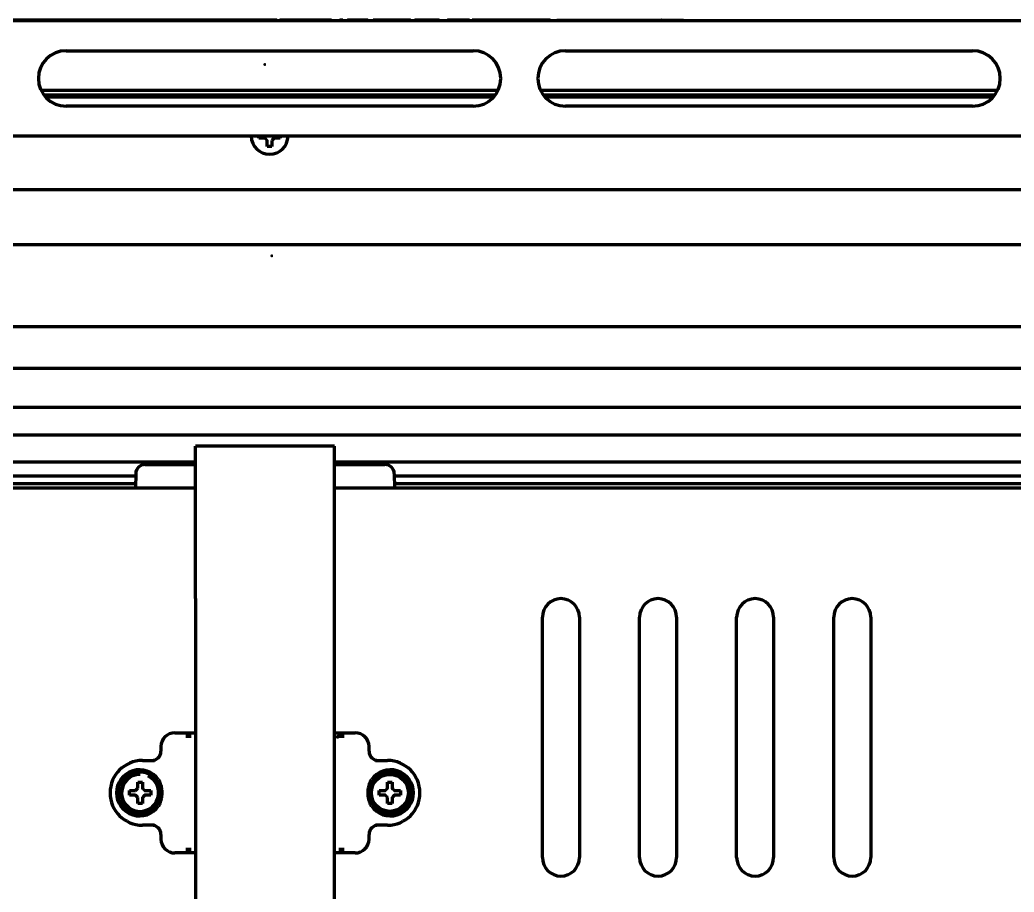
# Model space of a CAD drawing. Header units: inches. Extents: x 904 to 7172, y 213 to 5528.
# Drawn here: x 3190.1 to 3405.1, y 5260.6 to 5449.2 of the extents above; entities that cross this region are included whole.
import ezdxf

# ---------------------------------------------------------------- set-up
doc = ezdxf.new("R2010")
doc.units = ezdxf.units.IN

msp = doc.modelspace()

# ---------------------------------------------------------------- linework, layer by layer
at = {"linetype": 'Continuous', "lineweight": 70}
for p, q in [((3517.12, 5449.03), (2971.12, 5449.03)), ((3206.67, 5449.2), (3206.67, 5449.03)), ((3207.03, 5449.03), (3207.03, 5449.2)), ((3210.12, 5449.2), (3210.12, 5449.03)), ((3226.96, 5449.03), (3226.96, 5449.2)), ((3238.2, 5449.03), (3238.2, 5449.2)), ((3241.26, 5449.2), (3241.26, 5449.03)), ((3244.12, 5449.03), (3244.12, 5449.03)), ((3246.31, 5449.03), (3246.31, 5449.13)), ((3248.67, 5449.03), (3248.67, 5449.13)), ((3252.93, 5449.03), (3252.93, 5449.13)), ((3254.77, 5449.03), (3254.77, 5449.13)), ((3257.25, 5449.03), (3257.25, 5449.13)), ((3257.47, 5449.03), (3257.47, 5449.13)), ((3258.38, 5449.2), (3258.38, 5449.03)), ((3262.33, 5449.03), (3262.33, 5449.2)), ((3262.75, 5449.2), (3262.75, 5449.03)), ((3265.38, 5449.03), (3265.38, 5449.13)), ((3265.57, 5449.03), (3265.57, 5449.2)), ((3266.55, 5449.03), (3266.55, 5449.13)), ((3269.24, 5449.03), (3269.24, 5449.13)), ((3274.59, 5449.03), (3274.59, 5449.2)), ((3275.28, 5449.03), (3275.28, 5449.13)), ((3275.49, 5449.03), (3275.49, 5449.13)), ((3280.77, 5449.03), (3280.77, 5449.2)), ((3280.91, 5449.03), (3280.91, 5449.2)), ((3282.56, 5449.2), (3282.56, 5449.03)), ((3283.15, 5449.03), (3283.15, 5449.13)), ((3283.91, 5449.03), (3283.91, 5449.13)), ((3283.95, 5449.03), (3283.95, 5449.13)), ((3284.59, 5449.03), (3284.59, 5449.13)), ((3284.67, 5449.13), (3284.67, 5449.03)), ((3285.27, 5449.03), (3285.27, 5449.13)), ((3286.26, 5449.03), (3286.26, 5449.13)), ((3286.69, 5449.03), (3286.69, 5449.13)), ((3286.7, 5449.03), (3286.7, 5449.13)), ((3287.35, 5449.13), (3287.27, 5449.13)), ((3287.27, 5449.03), (3287.27, 5449.13)), ((3287.35, 5449.03), (3287.35, 5449.13)), ((3300.67, 5449.03), (3300.67, 5449.2)), ((3302.96, 5449.2), (3302.96, 5449.03)), ((3304.77, 5449.03), (3304.77, 5449.13)), ((3309.05, 5449.03), (3309.05, 5449.2)), ((3311.82, 5449.03), (3311.82, 5449.2)), ((3333.57, 5449.03), (3333.57, 5449.2)), ((3200.12, 5442.53), (3288.12, 5442.53)), ((3308.12, 5442.53), (3396.12, 5442.53)), ((3194.67, 5434.03), (3293.57, 5434.03)), ((3302.66, 5434.03), (3401.57, 5434.03)), ((3195.25, 5433.03), (3292.99, 5433.03)), ((3195.65, 5432.53), (3292.59, 5432.53)), ((3303.24, 5433.03), (3400.99, 5433.03)), ((3303.64, 5432.53), (3400.59, 5432.53)), ((3288.12, 5430.53), (3200.12, 5430.53)), ((3396.12, 5430.53), (3308.12, 5430.53)), ((3517.12, 5424.03), (2971.12, 5424.03)), ((3241.82, 5423.63), (3241.82, 5424.03)), ((3246.42, 5424.03), (3246.42, 5423.63)), ((2991.99, 5412.53), (3496.25, 5412.53)), ((3524.4, 5400.53), (2963.84, 5400.53)), ((2937.35, 5382.88), (3550.88, 5382.88)), ((2925.83, 5373.88), (3562.4, 5373.88)), ((2912.56, 5365.48), (3573.68, 5365.48)), ((2914.63, 5359.48), (3571.61, 5359.48)), ((3228.12, 5324.03), (3228.12, 5357.03)), ((3258.12, 5357.03), (3228.12, 5357.03)), ((3258.12, 5324.03), (3258.12, 5357.03)), ((3228.12, 5353.56), (2917.37, 5353.56)), ((3568.87, 5353.56), (3258.11, 5353.56)), ((3217.17, 5353.03), (3222.17, 5353.03)), ((3222.17, 5353.03), (3228.12, 5353.03)), ((3258.12, 5353.03), (3264.07, 5353.03)), ((3264.07, 5353.03), (3269.07, 5353.03)), ((3146.4, 5350.59), (3215.17, 5350.59)), ((3215.17, 5351.06), (3215.12, 5348.03)), ((3271.07, 5351.06), (3271.12, 5348.03)), ((3271.07, 5350.59), (3543.56, 5350.59)), ((2914.63, 5348.03), (3228.12, 5348.03)), ((3146.59, 5348.92), (3215.13, 5348.92)), ((3258.11, 5348.03), (3571.61, 5348.03)), ((3271.1, 5348.92), (3543.53, 5348.92)), ((3228.12, 5324.03), (3228.12, 5173.03)), ((3258.12, 5173.03), (3258.12, 5324.03)), ((3303.12, 5268.03), (3303.12, 5320.03)), ((3311.12, 5320.03), (3311.12, 5268.03)), ((3324.12, 5268.03), (3324.12, 5320.03)), ((3332.12, 5320.03), (3332.12, 5268.03)), ((3345.12, 5268.03), (3345.12, 5320.03)), ((3353.12, 5320.03), (3353.12, 5268.03)), ((3366.12, 5268.03), (3366.12, 5320.03)), ((3374.12, 5320.03), (3374.12, 5268.03)), ((3223.63, 5295.03), (3228.12, 5295.03)), ((3226.02, 5294.29), (3227.15, 5294.29)), ((3258.12, 5295.03), (3262.61, 5295.03)), ((3259.09, 5294.29), (3260.22, 5294.29)), ((3220.62, 5292.04), (3220.62, 5291.03)), ((3265.62, 5291.03), (3265.62, 5292.04)), ((3216.62, 5289.03), (3219.24, 5289.03)), ((3267, 5289.03), (3269.62, 5289.03)), ((3213.82, 5282.03), (3213.82, 5282.53)), ((3213.82, 5281.53), (3213.82, 5282.03)), ((3218.42, 5282.53), (3218.42, 5282.03)), ((3218.42, 5282.03), (3218.42, 5281.53)), ((3267.82, 5282.03), (3267.82, 5282.53)), ((3267.82, 5281.53), (3267.82, 5282.03)), ((3272.42, 5282.53), (3272.42, 5282.03)), ((3272.42, 5282.03), (3272.42, 5281.53)), ((3219.24, 5275.03), (3216.62, 5275.03)), ((3269.62, 5275.03), (3267, 5275.03)), ((3220.62, 5273.03), (3220.62, 5272.02)), ((3265.62, 5272.02), (3265.62, 5273.03)), ((3227.15, 5269.77), (3226.02, 5269.77)), ((3260.22, 5269.77), (3259.09, 5269.77)), ((3228.12, 5269.03), (3223.63, 5269.03)), ((3262.61, 5269.03), (3258.12, 5269.03))]:
    msp.add_line(p, q, dxfattribs=at)
for centre, radius in [((3243.12, 5439.53), 0.0025), ((3244.62, 5398.18), 0.0025), ((3270.12, 5282.03), 4)]:
    msp.add_circle(centre, radius, dxfattribs=at)
for centre, radius, start, end in [((3200.12, 5436.53), 6, 90, 270), ((3288.12, 5436.53), 6, 270, 90), ((3308.12, 5436.53), 6, 90, 270), ((3396.12, 5436.53), 6, 270, 90), ((3244.12, 5424.13), 4, 181.4344, 358.5713), ((3217.17, 5351.03), 2, 90, 179), ((3269.07, 5351.03), 2, 1, 90), ((3307.12, 5320.03), 4, 0, 180), ((3328.12, 5320.03), 4, 0, 180), ((3349.12, 5320.03), 4, 0, 180), ((3370.12, 5320.03), 4, 0, 180), ((3216.62, 5282.03), 7, 90, 270), ((3269.62, 5282.03), 7, 270, 90), ((3215.99, 5282.03), 5, 34.3523, 325.6477), ((3270.25, 5282.03), 5, 214.3523, 145.6477), ((3216.12, 5282.03), 4.5, 34.3523, 325.6477), ((3216.12, 5282.03), 4, 90, 180), ((3216.12, 5282.03), 4, 180, 64.98), ((3270.12, 5282.03), 4.5, 214.3523, 145.6477), ((3307.12, 5268.03), 4, 180, 0), ((3328.12, 5268.03), 4, 180, 0), ((3349.12, 5268.03), 4, 180, 0), ((3370.12, 5268.03), 4, 180, 0)]:
    msp.add_arc(centre, radius, start, end, dxfattribs=at)
for centre, major_axis, ratio, start_param, end_param in [((3223.64, 5292.03), (2.89, -0.89), 0.993, 1.872734, 3.439565), ((3259.09, 5293.79), (0.248, 0.434), 0.9975, 0.520128, 2.088768), ((3262.6, 5292.03), (2.89, 0.89), 0.993, 5.985213, 7.552044), ((3218.61, 5291.03), (2.01, 0), 0.993605, 4.712389, 6.283185), ((3267.63, 5291.03), (2.01, 0), 0.993605, 3.141593, 4.712389), ((3218.61, 5273.03), (-2.01, 0), 0.993605, 3.141593, 4.712389), ((3267.63, 5273.03), (-2.01, 0), 0.993605, 4.712389, 6.283185), ((3223.64, 5272.03), (-2.89, -0.89), 0.993, 5.985213, 7.552044), ((3262.6, 5272.03), (-2.89, 0.89), 0.993, 1.872734, 3.439565)]:
    msp.add_ellipse(centre, major_axis=major_axis, ratio=ratio, start_param=start_param, end_param=end_param, dxfattribs=at)
for points, weights, degree, knots in [([(3245.7, 5449.13), (3245.62, 5449.13), (3245.54, 5449.13), (3244.59, 5449.13), (3243.72, 5449.13), (3241.77, 5449.13), (3240.68, 5449.13), (3238.55, 5449.13), (3237.51, 5449.13), (3235.25, 5449.13), (3234.02, 5449.13), (3231.08, 5449.13), (3229.35, 5449.13), (3226.28, 5449.13), (3224.92, 5449.13), (3222.69, 5449.13), (3221.82, 5449.13), (3220.27, 5449.13), (3219.59, 5449.13), (3218.22, 5449.13), (3217.53, 5449.13), (3216.01, 5449.13), (3215.17, 5449.13), (3213.51, 5449.13), (3212.7, 5449.13), (3211.11, 5449.13), (3210.33, 5449.13), (3208.81, 5449.13), (3208.08, 5449.13), (3206.96, 5449.13), (3206.58, 5449.13), (3205.74, 5449.13), (3205.28, 5449.13), (3204.36, 5449.13), (3203.9, 5449.13), (3203.08, 5449.13), (3202.73, 5449.13), (3201.38, 5449.13), (3200.41, 5449.13), (3199.46, 5449.13), (3198.53, 5449.13), (3197.63, 5449.13), (3196.76, 5449.13), (3195.87, 5449.13), (3195.02, 5449.13), (3193.36, 5449.13), (3192.55, 5449.13), (3191.35, 5449.13), (3190.93, 5449.13), (3190.15, 5449.13), (3189.78, 5449.13), (3189.08, 5449.13), (3188.74, 5449.13), (3188.04, 5449.13), (3187.69, 5449.13), (3187.15, 5449.13), (3186.95, 5449.13), (3186.5, 5449.13), (3186.24, 5449.13), (3185.71, 5449.13), (3185.43, 5449.13), (3185.15, 5449.13), (3185.15, 5449.13), (3185.14, 5449.13), (3185.14, 5449.13)], [0.500012683888, 0.500017460794, 0.500022846835, 0.49999224639, 0.49999224639, 0.499982937989, 0.499982937989, 0.499973806451, 0.499973806451, 0.499996723387, 0.499996723387, 0.500024715037, 0.500024715037, 0.500027453769, 0.500027453769, 0.500010452456, 0.500010452456, 0.499988344513, 0.499988344513, 0.499984734416, 0.499984734416, 0.499859741035, 0.499859741035, 0.499772165641, 0.499772165641, 0.499731419008, 0.499731419008, 0.499559423038, 0.499559423038, 0.499666780446, 0.499666780446, 0.499918789299, 0.499918789299, 0.499918892039, 0.499918892039, 0.499564850303, 0.499564850303, 0.498972995834, 0.498972995834, 0.500028842012, 0.498832867725, 0.498832867725, 0.500028842012, 0.498906283356, 0.498906283356, 0.499287120527, 0.499287120527, 0.499893163609, 0.499893163609, 0.499822434289, 0.499822434289, 0.499836242554, 0.499836242554, 0.499934379805, 0.499934379805, 0.499935455777, 0.499935455777, 0.500016243918, 0.500016243918, 0.500028611503, 0.500028611503, 0.500028842012, 0.476288732985, 0.461322605287, 0.455130458919], 3, [0, 0, 0, 0, 0.003724, 0.003724, 0.043414, 0.043414, 0.094358, 0.094358, 0.143779, 0.143779, 0.20314, 0.20314, 0.287732, 0.287732, 0.354483, 0.354483, 0.39688, 0.39688, 0.429603, 0.429603, 0.461861, 0.461861, 0.500679, 0.500679, 0.536869, 0.536869, 0.570482, 0.570482, 0.601606, 0.601606, 0.617284, 0.617284, 0.636444, 0.636444, 0.655357, 0.655357, 0.670161, 0.670161, 0.711388, 0.711388, 0.711388, 0.751677, 0.751677, 0.751677, 0.792976, 0.792976, 0.837152, 0.837152, 0.862107, 0.862107, 0.885367, 0.885367, 0.909267, 0.909267, 0.936188, 0.936188, 0.952222, 0.952222, 0.974866, 0.974866, 0.999484, 0.999484, 0.999484, 1, 1, 1, 1]), ([(3252.93, 5449.13), (3252.63, 5449.13), (3252.32, 5449.13), (3252.01, 5449.13), (3251.51, 5449.13), (3251.31, 5449.13), (3251.11, 5449.13), (3250.85, 5449.13), (3250.78, 5449.13), (3250.71, 5449.13), (3250.64, 5449.13), (3250.61, 5449.13), (3250.57, 5449.13), (3250.54, 5449.13), (3250.51, 5449.13), (3250.49, 5449.13), (3250.46, 5449.13), (3250.45, 5449.13), (3250.44, 5449.13), (3250.43, 5449.13), (3250.43, 5449.13), (3250.42, 5449.13), (3250.38, 5449.13), (3250.35, 5449.13), (3250.32, 5449.13), (3250.25, 5449.13), (3250.22, 5449.13), (3250.18, 5449.13), (3250.1, 5449.13), (3250.06, 5449.13), (3250.02, 5449.13), (3249.94, 5449.13), (3249.89, 5449.13), (3249.85, 5449.13), (3249.76, 5449.13), (3249.71, 5449.13), (3249.66, 5449.13), (3249.57, 5449.13), (3249.53, 5449.13), (3249.48, 5449.13), (3249.41, 5449.13), (3249.38, 5449.13), (3249.35, 5449.13), (3249.27, 5449.13), (3249.23, 5449.13), (3249.18, 5449.13), (3249.12, 5449.13), (3249.11, 5449.13), (3249.1, 5449.13), (3249.07, 5449.13), (3249.06, 5449.13), (3249.05, 5449.13), (3249.02, 5449.13), (3249.01, 5449.13), (3249, 5449.13), (3248.95, 5449.13), (3248.91, 5449.13), (3248.87, 5449.13), (3248.79, 5449.13), (3248.75, 5449.13), (3248.71, 5449.13), (3248.67, 5449.13)], [0.500060786338, 0.500060786338, 0.500060786338, 0.500060786338, 0.500058191394, 0.500057326413, 0.500058191394, 0.499448332664, 0.499244181439, 0.499448332664, 0.500060786338, 0.491866621399, 0.489135233086, 0.491866621399, 0.500060786338, 0.485912479585, 0.481196377334, 0.485912479585, 0.500060786338, 0.500057197407, 0.500056001097, 0.500057197407, 0.500060782553, 0.500060781291, 0.500060782553, 0.500060772392, 0.500060767743, 0.500060772392, 0.500060779609, 0.500060777366, 0.500060779609, 0.500060302152, 0.500060140756, 0.500060302152, 0.500060425044, 0.500060304613, 0.500060425044, 0.500060419926, 0.500060297788, 0.500060419926, 0.50005768344, 0.50005664914, 0.50005768344, 0.499959519625, 0.499925764054, 0.499959519625, 0.500060786338, 0.485165314443, 0.500060786338, 0.500060786338, 0.485165314443, 0.500060786338, 0.499498750376, 0.499311405055, 0.499498750376, 0.500060691714, 0.500060660173, 0.500060691714, 0.500060786338, 0.500060786338, 0.500060786338, 0.500060786338], 4, [0, 0, 0, 0, 0, 0.089216, 0.089216, 0.089216, 0.147147, 0.147147, 0.147147, 0.167108, 0.167108, 0.167108, 0.167108, 0.177525, 0.177525, 0.177525, 0.177525, 0.186789, 0.186789, 0.186789, 0.186789, 0.196501, 0.196501, 0.196501, 0.235462, 0.235462, 0.235462, 0.281425, 0.281425, 0.281425, 0.333342, 0.333342, 0.333342, 0.389573, 0.389573, 0.389573, 0.448616, 0.448616, 0.448616, 0.502141, 0.502141, 0.502141, 0.539112, 0.539112, 0.539112, 0.58841, 0.58841, 0.58841, 0.592024, 0.592024, 0.592024, 0.595638, 0.595638, 0.595638, 0.625916, 0.625916, 0.625916, 0.815665, 0.815665, 0.815665, 1, 1, 1, 1, 1]), ([(3257.47, 5449.13), (3257.46, 5449.13), (3257.46, 5449.13), (3257.45, 5449.13), (3257.43, 5449.13), (3257.41, 5449.13), (3257.4, 5449.13), (3257.37, 5449.13), (3257.35, 5449.13), (3257.33, 5449.13), (3257.31, 5449.13), (3257.29, 5449.13), (3257.28, 5449.13), (3257.26, 5449.13), (3257.26, 5449.13), (3257.25, 5449.13), (3257.25, 5449.13), (3257.25, 5449.13), (3257.25, 5449.13), (3257.25, 5449.13), (3257.25, 5449.13)], [0.500060786338, 0.500060786338, 0.500060786338, 0.500060786338, 0.500055877945, 0.500054241814, 0.500055877945, 0.500059979791, 0.500059710942, 0.500059979791, 0.500060139876, 0.500059924388, 0.500060139876, 0.500044676411, 0.500039306435, 0.500044676411, 0.500060786338, 0.500060786338, 0.500060786338, 0.500060786338, 0.500060786338], 4, [0, 0, 0, 0, 0, 0.046603, 0.046603, 0.046603, 0.225989, 0.225989, 0.225989, 0.470421, 0.470421, 0.470421, 0.707753, 0.707753, 0.707753, 0.840889, 0.840889, 0.840889, 0.840889, 1, 1, 1, 1, 1]), ([(3259.92, 5449.13), (3259.84, 5449.13), (3259.76, 5449.13), (3259.6, 5449.13), (3259.53, 5449.13), (3259.46, 5449.13), (3259.42, 5449.13), (3259.38, 5449.13), (3259.34, 5449.13), (3259.33, 5449.13), (3259.32, 5449.13), (3259.32, 5449.13)], [0.500895871534, 0.500890967752, 0.500896481828, 0.50041490854, 0.50041490854, 0.500912413762, 0.498017916938, 0.498017916938, 0.500912413762, 0.400338643816, 0.376287074797, 0.428757706707], 3, [0, 0, 0, 0, 0.400871, 0.400871, 0.758544, 0.758544, 0.758544, 0.943443, 0.943443, 0.943443, 1, 1, 1, 1]), ([(3262.92, 5449.13), (3262.92, 5449.13), (3262.91, 5449.13), (3262.9, 5449.13), (3262.87, 5449.13), (3262.82, 5449.13), (3262.78, 5449.13), (3262.53, 5449.13), (3262.28, 5449.13), (3261.79, 5449.13), (3261.55, 5449.13), (3261.31, 5449.13), (3261.23, 5449.13), (3261.16, 5449.13), (3261.1, 5449.13), (3261.06, 5449.13), (3261.03, 5449.13), (3261, 5449.13), (3260.98, 5449.13), (3260.97, 5449.13), (3260.96, 5449.13), (3260.96, 5449.13), (3260.96, 5449.13), (3260.96, 5449.13)], [0.497195951729, 0.473181648477, 0.474420469155, 0.500912413762, 0.450554823373, 0.450554823373, 0.500912413762, 0.500901480615, 0.500901480615, 0.50088011775, 0.50088011775, 0.500912413762, 0.491966238132, 0.491966238132, 0.500912413762, 0.495108984242, 0.495108984242, 0.500912413762, 0.497130778597, 0.497130778597, 0.500912413762, 0.500292008908, 0.499767787419, 0.499339749294], 3, [0, 0, 0, 0, 0.018136, 0.018136, 0.018136, 0.076702, 0.076702, 0.076702, 0.406767, 0.406767, 0.723791, 0.723791, 0.723791, 0.828107, 0.828107, 0.828107, 0.905421, 0.905421, 0.905421, 0.987689, 0.987689, 0.987689, 1, 1, 1, 1]), ([(3265.38, 5449.13), (3264.94, 5449.13), (3264.5, 5449.13), (3263.83, 5449.13), (3263.59, 5449.13), (3263.23, 5449.13), (3263.11, 5449.13), (3262.93, 5449.13), (3262.87, 5449.13), (3262.81, 5449.13), (3262.77, 5449.13), (3262.75, 5449.13), (3262.75, 5449.13)], [0.500912413762, 0.500912413762, 0.500912413762, 0.500906366748, 0.500906366748, 0.500623974233, 0.500623974233, 0.499699043808, 0.499699043808, 0.500912413762, 0.432408852673, 0.43230212898, 0.500592242683], 3, [0, 0, 0, 0, 0.493167, 0.493167, 0.762912, 0.762912, 0.895245, 0.895245, 0.968394, 0.968394, 0.968394, 1, 1, 1, 1]), ([(3274.59, 5449.13), (3274.59, 5449.13), (3274.58, 5449.13), (3274.56, 5449.13), (3274.52, 5449.13), (3274.46, 5449.13), (3274.37, 5449.13), (3274.29, 5449.13), (3274.18, 5449.13), (3274.04, 5449.13), (3273.92, 5449.13), (3273.76, 5449.13), (3273.59, 5449.13), (3273.46, 5449.13), (3273.32, 5449.13), (3273.17, 5449.13), (3273.04, 5449.13), (3272.91, 5449.13), (3272.76, 5449.13), (3272.6, 5449.13), (3272.44, 5449.13), (3272.28, 5449.13), (3272.07, 5449.13), (3271.85, 5449.13), (3271.44, 5449.13), (3271.25, 5449.13), (3270.88, 5449.13), (3270.71, 5449.13), (3270.55, 5449.13), (3270.4, 5449.13), (3270.25, 5449.13), (3270.1, 5449.13), (3269.96, 5449.13), (3269.82, 5449.13), (3269.66, 5449.13), (3269.63, 5449.13), (3269.57, 5449.13), (3269.54, 5449.13), (3269.49, 5449.13), (3269.46, 5449.13), (3269.44, 5449.13), (3269.43, 5449.13), (3269.42, 5449.13), (3269.41, 5449.13), (3269.39, 5449.13), (3269.39, 5449.13), (3269.39, 5449.13), (3269.38, 5449.13), (3269.37, 5449.13), (3269.36, 5449.13), (3269.36, 5449.13), (3269.36, 5449.13), (3269.36, 5449.13), (3269.36, 5449.13), (3269.35, 5449.13), (3269.35, 5449.13), (3269.34, 5449.13), (3269.33, 5449.13), (3269.33, 5449.13), (3269.31, 5449.13), (3269.31, 5449.13), (3269.28, 5449.13), (3269.26, 5449.13), (3269.24, 5449.13)], [0.501942265339, 0.501671788155, 0.501963917495, 0.502818653362, 0.501151836924, 0.501151836924, 0.502818653362, 0.500934551997, 0.500934551997, 0.502818653362, 0.500037899344, 0.500037899344, 0.502818653362, 0.501673473495, 0.501673473495, 0.502818653362, 0.499788995854, 0.499788995854, 0.502818653362, 0.500315765195, 0.500315765195, 0.502818653362, 0.502279529205, 0.502279529205, 0.502341733654, 0.502341733654, 0.501743673671, 0.501743673671, 0.502818653362, 0.501534361076, 0.501534361076, 0.502818653362, 0.501613172838, 0.501613172838, 0.502757795851, 0.502757795851, 0.502707417546, 0.502707417546, 0.50275304433, 0.50275304433, 0.502818653362, 0.492825679417, 0.492825679417, 0.502818653362, 0.415942101372, 0.415942101372, 0.502818653362, 0.502798358872, 0.502798358872, 0.502724825409, 0.502724825409, 0.502784649204, 0.502784649204, 0.502797629497, 0.502797629497, 0.502815933998, 0.502815933998, 0.502815977034, 0.502815977034, 0.502814890851, 0.502814890851, 0.502818653362, 0.502818653362, 0.502818653362], 3, [0, 0, 0, 0, 0.057086, 0.057086, 0.057086, 0.140028, 0.140028, 0.140028, 0.218041, 0.218041, 0.218041, 0.290801, 0.290801, 0.290801, 0.343304, 0.343304, 0.343304, 0.387693, 0.387693, 0.387693, 0.434651, 0.434651, 0.434651, 0.495452, 0.495452, 0.551242, 0.551242, 0.599847, 0.599847, 0.599847, 0.644971, 0.644971, 0.644971, 0.690461, 0.690461, 0.700985, 0.700985, 0.710499, 0.710499, 0.718365, 0.718365, 0.718365, 0.721328, 0.721328, 0.721328, 0.723844, 0.723844, 0.723844, 0.737357, 0.737357, 0.753709, 0.753709, 0.773103, 0.773103, 0.798524, 0.798524, 0.834706, 0.834706, 0.874361, 0.874361, 0.911823, 0.911823, 1, 1, 1, 1]), ([(3280.77, 5449.13), (3280.77, 5449.13), (3280.77, 5449.13), (3280.77, 5449.13), (3280.74, 5449.13), (3280.64, 5449.13), (3280.48, 5449.13), (3280.29, 5449.13), (3280.06, 5449.13), (3279.78, 5449.13), (3279.46, 5449.13), (3279.12, 5449.13), (3278.76, 5449.13), (3278.58, 5449.13), (3278.4, 5449.13), (3277.97, 5449.13), (3277.72, 5449.13), (3277.2, 5449.13), (3276.94, 5449.13), (3276.45, 5449.13), (3276.22, 5449.13), (3275.83, 5449.13), (3275.66, 5449.13), (3275.49, 5449.13)], [0.495649990336, 0.49683136757, 0.498291819912, 0.500031347362, 0.488022255652, 0.488022255652, 0.500031347362, 0.491459140961, 0.491459140961, 0.500031347362, 0.496327264528, 0.496327264528, 0.500031347362, 0.498848174573, 0.498848174573, 0.499852536358, 0.499852536358, 0.499851027035, 0.499851027035, 0.499612013255, 0.499612013255, 0.500031347362, 0.500031347362, 0.500031347362], 3, [0, 0, 0, 0, 0.022917, 0.022917, 0.022917, 0.16012, 0.16012, 0.16012, 0.310735, 0.310735, 0.310735, 0.482076, 0.482076, 0.482076, 0.56765, 0.56765, 0.685891, 0.685891, 0.810485, 0.810485, 0.918567, 0.918567, 1, 1, 1, 1]), ([(3283.15, 5449.13), (3283.08, 5449.13), (3283, 5449.13), (3282.88, 5449.13), (3282.82, 5449.13), (3282.76, 5449.13), (3282.73, 5449.13), (3282.7, 5449.13), (3282.67, 5449.13), (3282.64, 5449.13), (3282.62, 5449.13), (3282.61, 5449.13), (3282.59, 5449.13), (3282.58, 5449.13), (3282.57, 5449.13), (3282.57, 5449.13), (3282.56, 5449.13), (3282.56, 5449.13)], [0.500219493152, 0.500219493152, 0.500219493152, 0.49996355529, 0.49996355529, 0.500219493152, 0.495370353596, 0.495370353596, 0.500219493152, 0.485553841997, 0.485553841997, 0.500219493152, 0.492383277843, 0.492383277843, 0.500219493152, 0.496657560128, 0.494721644188, 0.49441174533], 3, [0, 0, 0, 0, 0.297347, 0.297347, 0.530031, 0.530031, 0.530031, 0.667112, 0.667112, 0.667112, 0.765336, 0.765336, 0.765336, 0.87206, 0.87206, 0.87206, 1, 1, 1, 1]), ([(3284.59, 5449.13), (3284.59, 5449.13), (3284.59, 5449.13), (3284.58, 5449.13), (3284.58, 5449.13), (3284.57, 5449.13), (3284.55, 5449.13), (3284.52, 5449.13), (3284.5, 5449.13), (3284.47, 5449.13), (3284.4, 5449.13), (3284.34, 5449.13), (3284.17, 5449.13), (3284.06, 5449.13), (3283.95, 5449.13)], [0.50015122886, 0.4999289487, 0.499951703463, 0.500219493152, 0.47562565834, 0.47562565834, 0.500219493152, 0.479696140891, 0.479696140891, 0.500219493152, 0.500030182143, 0.500030182143, 0.500219493152, 0.500219493152, 0.500219493152], 3, [0, 0, 0, 0, 0.211241, 0.211241, 0.211241, 0.308706, 0.308706, 0.308706, 0.40485, 0.40485, 0.40485, 0.634555, 0.634555, 1, 1, 1, 1]), ([(3285.27, 5449.13), (3285.17, 5449.13), (3285.07, 5449.13), (3284.93, 5449.13), (3284.89, 5449.13), (3284.82, 5449.13), (3284.79, 5449.13), (3284.74, 5449.13), (3284.71, 5449.13), (3284.69, 5449.13), (3284.68, 5449.13), (3284.67, 5449.13), (3284.67, 5449.13)], [0.500006319012, 0.500006319012, 0.500006319012, 0.499675873131, 0.499675873131, 0.499157159944, 0.499157159944, 0.498919649512, 0.498919649512, 0.500006319012, 0.443892118509, 0.443892118509, 0.500006319012], 3, [0, 0, 0, 0, 0.484473, 0.484473, 0.670336, 0.670336, 0.828748, 0.828748, 0.946908, 0.946908, 0.946908, 1, 1, 1, 1]), ([(3286.26, 5449.13), (3286.16, 5449.13), (3286.06, 5449.13), (3285.89, 5449.13), (3285.83, 5449.13), (3285.76, 5449.13), (3285.73, 5449.13), (3285.69, 5449.13), (3285.67, 5449.13), (3285.64, 5449.13), (3285.62, 5449.13), (3285.61, 5449.13), (3285.58, 5449.13), (3285.55, 5449.13), (3285.49, 5449.13), (3285.47, 5449.13), (3285.44, 5449.13), (3285.43, 5449.13), (3285.42, 5449.13), (3285.4, 5449.13), (3285.39, 5449.13), (3285.37, 5449.13), (3285.36, 5449.13), (3285.35, 5449.13), (3285.33, 5449.13), (3285.33, 5449.13), (3285.32, 5449.13), (3285.31, 5449.13), (3285.3, 5449.13), (3285.29, 5449.13), (3285.28, 5449.13), (3285.27, 5449.13), (3285.27, 5449.13), (3285.27, 5449.13), (3285.27, 5449.13), (3285.27, 5449.13), (3285.27, 5449.13)], [0.500006319012, 0.500006319012, 0.500006319012, 0.49885580665, 0.49885580665, 0.500006319012, 0.47962742669, 0.47962742669, 0.500006319012, 0.494308566103, 0.494308566103, 0.500006319012, 0.49997272308, 0.49997272308, 0.499990689205, 0.499990689205, 0.500006319012, 0.497892451302, 0.497892451302, 0.500006319012, 0.361447509705, 0.361447509705, 0.500006319012, 0.489055799964, 0.489055799964, 0.500006319012, 0.499318282348, 0.499318282348, 0.499923965996, 0.499923965996, 0.499925793002, 0.499925793002, 0.4999014329, 0.4999014329, 0.500006319012, 0.500006319012, 0.500006319012], 3, [0, 0, 0, 0, 0.132664, 0.132664, 0.216155, 0.216155, 0.216155, 0.265064, 0.265064, 0.265064, 0.325668, 0.325668, 0.325668, 0.48784, 0.48784, 0.620542, 0.620542, 0.620542, 0.672331, 0.672331, 0.672331, 0.687314, 0.687314, 0.687314, 0.708408, 0.708408, 0.708408, 0.740155, 0.740155, 0.78596, 0.78596, 0.836617, 0.836617, 0.88508, 0.88508, 1, 1, 1, 1]), ([(3304.77, 5449.13), (3304.72, 5449.13), (3304.66, 5449.13), (3304.34, 5449.13), (3304.07, 5449.13), (3303.07, 5449.13), (3302.34, 5449.13), (3300.86, 5449.13), (3300.11, 5449.13), (3298.8, 5449.13), (3298.24, 5449.13), (3295.89, 5449.13), (3294.09, 5449.13), (3290.85, 5449.13), (3289.39, 5449.13), (3287.94, 5449.13)], [0.500028842012, 0.500028842012, 0.500028842012, 0.49990993454, 0.49990993454, 0.500028206926, 0.500028206926, 0.500027327896, 0.500027327896, 0.500020306907, 0.500020306907, 0.49996674968, 0.49996674968, 0.499967553176, 0.499957063371, 0.499997372597], 3, [0, 0, 0, 0, 0.010214, 0.010214, 0.057996, 0.057996, 0.189429, 0.189429, 0.323443, 0.323443, 0.423158, 0.423158, 0.742745, 0.742745, 1, 1, 1, 1]), ([(3306.25, 5449.13), (3308.3, 5449.13), (3310.32, 5449.13), (3312.32, 5449.13), (3316.56, 5449.13), (3320.53, 5449.13), (3324.52, 5449.13), (3324.88, 5449.13), (3325.73, 5449.13), (3326.22, 5449.13), (3327.2, 5449.13), (3327.68, 5449.13), (3328.44, 5449.13), (3328.72, 5449.13), (3329.7, 5449.13), (3330.35, 5449.13), (3331.49, 5449.13), (3331.96, 5449.13), (3332.35, 5449.13), (3332.71, 5449.13), (3333, 5449.13), (3333.2, 5449.13), (3333.41, 5449.13), (3333.53, 5449.13), (3333.57, 5449.13), (3333.57, 5449.13), (3333.57, 5449.13)], [0.499362562046, 0.499436360217, 0.499650066264, 0.500003680185, 0.497471929658, 0.497471929658, 0.499762034183, 0.499762034183, 0.499975946134, 0.499975946134, 0.499977921886, 0.499977921886, 0.499631917112, 0.499631917112, 0.49944898704, 0.49944898704, 0.498931840545, 0.498931840545, 0.500003680185, 0.498759302358, 0.498759302358, 0.500003680185, 0.498753551362, 0.498753551362, 0.499684779971, 0.499427650184, 0.499232290823], 3, [0, 0, 0, 0, 0.162137, 0.162137, 0.162137, 0.50719, 0.50719, 0.54258, 0.54258, 0.594089, 0.594089, 0.645012, 0.645012, 0.676836, 0.676836, 0.762547, 0.762547, 0.839434, 0.839434, 0.839434, 0.911826, 0.911826, 0.911826, 0.984344, 0.984344, 1, 1, 1, 1])]:
    msp.add_rational_spline(points, weights, degree=degree, knots=knots, dxfattribs=at)
for points, degree, knots in [([(3248.67, 5449.13), (3248.37, 5449.13), (3248.08, 5449.13), (3247.79, 5449.13), (3247.2, 5449.13), (3246.9, 5449.13), (3246.61, 5449.13), (3246.31, 5449.13)], 4, [0, 0, 0, 0, 0, 0.5, 0.5, 0.5, 1, 1, 1, 1, 1]), ([(3254.77, 5449.13), (3254.57, 5449.13), (3254.36, 5449.13), (3254.16, 5449.13), (3253.7, 5449.13), (3253.44, 5449.13), (3253.19, 5449.13), (3252.93, 5449.13)], 4, [0, 0, 0, 0, 0, 0.445686, 0.445686, 0.445686, 1, 1, 1, 1, 1]), ([(3257.25, 5449.13), (3256.94, 5449.13), (3256.63, 5449.13), (3256.32, 5449.13), (3255.7, 5449.13), (3255.39, 5449.13), (3255.08, 5449.13), (3254.77, 5449.13)], 4, [0, 0, 0, 0, 0, 0.5, 0.5, 0.5, 1, 1, 1, 1, 1]), ([(3269.24, 5449.13), (3268.8, 5449.13), (3268.35, 5449.13), (3267.45, 5449.13), (3267, 5449.13), (3266.55, 5449.13)], 3, [0, 0, 0, 0, 0.5, 0.5, 1, 1, 1, 1]), ([(3283.91, 5449.13), (3283.78, 5449.13), (3283.65, 5449.13), (3283.4, 5449.13), (3283.27, 5449.13), (3283.15, 5449.13)], 3, [0, 0, 0, 0, 0.5, 0.5, 1, 1, 1, 1]), ([(3283.95, 5449.13), (3283.95, 5449.13), (3283.94, 5449.13), (3283.92, 5449.13), (3283.91, 5449.13), (3283.91, 5449.13)], 3, [0, 0, 0, 0, 0.5, 0.5, 1, 1, 1, 1]), ([(3286.69, 5449.13), (3286.62, 5449.13), (3286.55, 5449.13), (3286.41, 5449.13), (3286.33, 5449.13), (3286.26, 5449.13)], 3, [0, 0, 0, 0, 0.5, 0.5, 1, 1, 1, 1]), ([(3286.7, 5449.13), (3286.7, 5449.13), (3286.7, 5449.13), (3286.7, 5449.13), (3286.69, 5449.13), (3286.69, 5449.13)], 3, [0, 0, 0, 0, 0.5, 0.5, 1, 1, 1, 1]), ([(3287.27, 5449.13), (3287.18, 5449.13), (3287.08, 5449.13), (3286.89, 5449.13), (3286.8, 5449.13), (3286.7, 5449.13)], 3, [0, 0, 0, 0, 0.5, 0.5, 1, 1, 1, 1]), ([(3243.62, 5421.83), (3243.62, 5422.03), (3243.62, 5422.24), (3243.62, 5422.57), (3243.62, 5422.68), (3243.62, 5422.9), (3243.62, 5423.01), (3243.62, 5423.13)], 3, [0, 0, 0, 0, 0.5, 0.5, 0.75, 0.75, 1, 1, 1, 1]), ([(3246.42, 5423.63), (3246.22, 5423.63), (3246.01, 5423.63), (3245.68, 5423.63), (3245.57, 5423.63), (3245.35, 5423.63), (3245.23, 5423.63), (3245.12, 5423.63)], 3, [0, 0, 0, 0, 0.5, 0.5, 0.75, 0.75, 1, 1, 1, 1]), ([(3220.12, 5284.85), (3220.18, 5284.74), (3220.23, 5284.63), (3220.33, 5284.41), (3220.38, 5284.3), (3220.51, 5283.96), (3220.58, 5283.73), (3220.65, 5283.43), (3220.67, 5283.37), (3220.69, 5283.25), (3220.71, 5283.19), (3220.74, 5283.01), (3220.76, 5282.89), (3220.79, 5282.65), (3220.8, 5282.53), (3220.81, 5282.28), (3220.81, 5282.15), (3220.81, 5281.91), (3220.81, 5281.78), (3220.8, 5281.54), (3220.79, 5281.42), (3220.76, 5281.17), (3220.74, 5281.05), (3220.71, 5280.87), (3220.69, 5280.81), (3220.67, 5280.69), (3220.64, 5280.57), (3220.61, 5280.45), (3220.58, 5280.33), (3220.56, 5280.28), (3220.51, 5280.1), (3220.47, 5279.99), (3220.38, 5279.76), (3220.33, 5279.65), (3220.23, 5279.42), (3220.18, 5279.32), (3220.12, 5279.21)], 3, [0, 0, 0, 0, 0.0625, 0.0625, 0.125, 0.125, 0.25, 0.25, 0.28125, 0.28125, 0.3125, 0.3125, 0.375, 0.375, 0.4375, 0.4375, 0.5, 0.5, 0.5625, 0.5625, 0.625, 0.625, 0.6875, 0.6875, 0.71875, 0.71875, 0.75, 0.78125, 0.78125, 0.8125, 0.8125, 0.875, 0.875, 0.9375, 0.9375, 1, 1, 1, 1]), ([(3266.12, 5279.21), (3266.06, 5279.32), (3266.01, 5279.42), (3265.9, 5279.65), (3265.86, 5279.76), (3265.73, 5280.1), (3265.66, 5280.33), (3265.58, 5280.62), (3265.57, 5280.68), (3265.54, 5280.8), (3265.53, 5280.86), (3265.5, 5281.05), (3265.48, 5281.17), (3265.45, 5281.41), (3265.44, 5281.53), (3265.43, 5281.78), (3265.42, 5281.9), (3265.42, 5282.15), (3265.43, 5282.27), (3265.44, 5282.52), (3265.45, 5282.64), (3265.48, 5282.89), (3265.5, 5283.01), (3265.53, 5283.19), (3265.54, 5283.25), (3265.57, 5283.37), (3265.6, 5283.49), (3265.63, 5283.61), (3265.66, 5283.72), (3265.68, 5283.78), (3265.73, 5283.96), (3265.77, 5284.07), (3265.86, 5284.3), (3265.9, 5284.41), (3266.01, 5284.63), (3266.06, 5284.74), (3266.12, 5284.85)], 3, [0, 0, 0, 0, 0.0625, 0.0625, 0.125, 0.125, 0.25, 0.25, 0.28125, 0.28125, 0.3125, 0.3125, 0.375, 0.375, 0.4375, 0.4375, 0.5, 0.5, 0.5625, 0.5625, 0.625, 0.625, 0.6875, 0.6875, 0.71875, 0.71875, 0.75, 0.78125, 0.78125, 0.8125, 0.8125, 0.875, 0.875, 0.9375, 0.9375, 1, 1, 1, 1]), ([(3216.62, 5284.33), (3216.62, 5284.13), (3216.62, 5283.92), (3216.62, 5283.59), (3216.62, 5283.48), (3216.62, 5283.26), (3216.62, 5283.14), (3216.62, 5283.03)], 3, [0, 0, 0, 0, 0.5, 0.5, 0.75, 0.75, 1, 1, 1, 1]), ([(3219.83, 5279.49), (3219.9, 5279.58), (3219.96, 5279.68), (3220.07, 5279.87), (3220.12, 5279.97), (3220.22, 5280.17), (3220.26, 5280.27), (3220.32, 5280.43), (3220.34, 5280.48), (3220.38, 5280.59), (3220.42, 5280.69), (3220.45, 5280.8), (3220.48, 5280.91), (3220.49, 5280.97), (3220.53, 5281.13), (3220.55, 5281.24), (3220.58, 5281.46), (3220.6, 5281.58), (3220.61, 5281.8), (3220.62, 5281.92), (3220.62, 5282.09), (3220.62, 5282.15), (3220.61, 5282.26), (3220.61, 5282.32), (3220.6, 5282.49), (3220.58, 5282.6), (3220.55, 5282.82), (3220.53, 5282.94), (3220.49, 5283.1), (3220.48, 5283.15), (3220.45, 5283.26), (3220.43, 5283.32), (3220.38, 5283.48), (3220.34, 5283.58), (3220.26, 5283.79), (3220.22, 5283.89), (3220.12, 5284.09), (3220.07, 5284.19), (3219.96, 5284.38), (3219.9, 5284.47), (3219.83, 5284.57)], 3, [0, 0, 0, 0, 0.0625, 0.0625, 0.125, 0.125, 0.1875, 0.1875, 0.21875, 0.21875, 0.25, 0.28125, 0.28125, 0.3125, 0.3125, 0.375, 0.375, 0.4375, 0.4375, 0.5, 0.5, 0.53125, 0.53125, 0.5625, 0.5625, 0.625, 0.625, 0.6875, 0.6875, 0.71875, 0.71875, 0.75, 0.75, 0.8125, 0.8125, 0.875, 0.875, 0.9375, 0.9375, 1, 1, 1, 1]), ([(3266.4, 5284.57), (3266.34, 5284.47), (3266.28, 5284.38), (3266.17, 5284.19), (3266.12, 5284.09), (3266.02, 5283.89), (3265.97, 5283.79), (3265.91, 5283.63), (3265.89, 5283.58), (3265.86, 5283.47), (3265.82, 5283.36), (3265.79, 5283.26), (3265.76, 5283.15), (3265.75, 5283.09), (3265.71, 5282.93), (3265.69, 5282.82), (3265.65, 5282.59), (3265.64, 5282.48), (3265.62, 5282.26), (3265.62, 5282.14), (3265.62, 5281.97), (3265.62, 5281.91), (3265.62, 5281.8), (3265.63, 5281.74), (3265.64, 5281.57), (3265.65, 5281.46), (3265.69, 5281.23), (3265.71, 5281.12), (3265.75, 5280.96), (3265.76, 5280.9), (3265.79, 5280.79), (3265.81, 5280.74), (3265.86, 5280.58), (3265.89, 5280.48), (3265.98, 5280.27), (3266.02, 5280.17), (3266.12, 5279.97), (3266.17, 5279.87), (3266.28, 5279.68), (3266.34, 5279.58), (3266.4, 5279.49)], 3, [0, 0, 0, 0, 0.0625, 0.0625, 0.125, 0.125, 0.1875, 0.1875, 0.21875, 0.21875, 0.25, 0.28125, 0.28125, 0.3125, 0.3125, 0.375, 0.375, 0.4375, 0.4375, 0.5, 0.5, 0.53125, 0.53125, 0.5625, 0.5625, 0.625, 0.625, 0.6875, 0.6875, 0.71875, 0.71875, 0.75, 0.75, 0.8125, 0.8125, 0.875, 0.875, 0.9375, 0.9375, 1, 1, 1, 1]), ([(3270.62, 5284.33), (3270.62, 5284.13), (3270.62, 5283.92), (3270.62, 5283.59), (3270.62, 5283.48), (3270.62, 5283.26), (3270.62, 5283.14), (3270.62, 5283.03)], 3, [0, 0, 0, 0, 0.5, 0.5, 0.75, 0.75, 1, 1, 1, 1]), ([(3213.82, 5282.53), (3214.02, 5282.53), (3214.23, 5282.53), (3214.56, 5282.53), (3214.67, 5282.53), (3214.89, 5282.53), (3215, 5282.53), (3215.12, 5282.53)], 3, [0, 0, 0, 0, 0.5, 0.5, 0.75, 0.75, 1, 1, 1, 1]), ([(3215.62, 5279.73), (3215.62, 5279.93), (3215.62, 5280.14), (3215.62, 5280.47), (3215.62, 5280.58), (3215.62, 5280.8), (3215.62, 5280.91), (3215.62, 5281.03)], 3, [0, 0, 0, 0, 0.5, 0.5, 0.75, 0.75, 1, 1, 1, 1]), ([(3218.42, 5281.53), (3218.22, 5281.53), (3218.01, 5281.53), (3217.68, 5281.53), (3217.57, 5281.53), (3217.35, 5281.53), (3217.23, 5281.53), (3217.12, 5281.53)], 3, [0, 0, 0, 0, 0.5, 0.5, 0.75, 0.75, 1, 1, 1, 1]), ([(3267.82, 5282.53), (3268.02, 5282.53), (3268.23, 5282.53), (3268.56, 5282.53), (3268.67, 5282.53), (3268.89, 5282.53), (3269, 5282.53), (3269.12, 5282.53)], 3, [0, 0, 0, 0, 0.5, 0.5, 0.75, 0.75, 1, 1, 1, 1]), ([(3269.62, 5279.73), (3269.62, 5279.93), (3269.62, 5280.14), (3269.62, 5280.47), (3269.62, 5280.58), (3269.62, 5280.8), (3269.62, 5280.91), (3269.62, 5281.03)], 3, [0, 0, 0, 0, 0.5, 0.5, 0.75, 0.75, 1, 1, 1, 1]), ([(3272.42, 5281.53), (3272.22, 5281.53), (3272.01, 5281.53), (3271.68, 5281.53), (3271.57, 5281.53), (3271.35, 5281.53), (3271.23, 5281.53), (3271.12, 5281.53)], 3, [0, 0, 0, 0, 0.5, 0.5, 0.75, 0.75, 1, 1, 1, 1])]:
    msp.add_open_spline(points, degree=degree, knots=knots, dxfattribs=at)
for points in [[(3243.12, 5423.63), (3243.06, 5423.63), (3242.96, 5423.63), (3242.79, 5423.63), (3242.64, 5423.63), (3242.48, 5423.63), (3242.33, 5423.63), (3242.17, 5423.63), (3242.01, 5423.63), (3241.88, 5423.63), (3241.82, 5423.63)], [(3243.62, 5423.13), (3243.59, 5423.16), (3243.54, 5423.21), (3243.47, 5423.28), (3243.4, 5423.35), (3243.33, 5423.42), (3243.26, 5423.49), (3243.19, 5423.56), (3243.14, 5423.61), (3243.12, 5423.63)], [(3245.12, 5423.63), (3245.09, 5423.61), (3245.05, 5423.56), (3244.98, 5423.49), (3244.9, 5423.41), (3244.83, 5423.34), (3244.76, 5423.27), (3244.69, 5423.2), (3244.64, 5423.15), (3244.62, 5423.13)], [(3244.62, 5423.13), (3244.62, 5423.07), (3244.62, 5422.97), (3244.62, 5422.81), (3244.62, 5422.65), (3244.62, 5422.49), (3244.62, 5422.34), (3244.62, 5422.18), (3244.62, 5422.02), (3244.62, 5421.89), (3244.62, 5421.83)], [(3244.62, 5421.83), (3244.45, 5421.83), (3244.12, 5421.83), (3243.79, 5421.83), (3243.62, 5421.83)], [(3215.12, 5282.53), (3215.14, 5282.55), (3215.19, 5282.6), (3215.26, 5282.67), (3215.33, 5282.74), (3215.4, 5282.81), (3215.48, 5282.89), (3215.55, 5282.96), (3215.59, 5283.01), (3215.62, 5283.03)], [(3215.62, 5283.03), (3215.62, 5283.08), (3215.62, 5283.19), (3215.62, 5283.35), (3215.62, 5283.51), (3215.62, 5283.67), (3215.62, 5283.82), (3215.62, 5283.98), (3215.62, 5284.14), (3215.62, 5284.27), (3215.62, 5284.33)], [(3215.62, 5284.33), (3215.79, 5284.33), (3216.12, 5284.33), (3216.45, 5284.33), (3216.62, 5284.33)], [(3216.62, 5283.03), (3216.64, 5283), (3216.7, 5282.95), (3216.77, 5282.88), (3216.84, 5282.81), (3216.91, 5282.74), (3216.98, 5282.67), (3217.05, 5282.6), (3217.1, 5282.55), (3217.12, 5282.53)], [(3269.12, 5282.53), (3269.14, 5282.55), (3269.19, 5282.6), (3269.26, 5282.67), (3269.33, 5282.74), (3269.4, 5282.81), (3269.48, 5282.89), (3269.55, 5282.96), (3269.59, 5283.01), (3269.62, 5283.03)], [(3269.62, 5283.03), (3269.62, 5283.08), (3269.62, 5283.19), (3269.62, 5283.35), (3269.62, 5283.51), (3269.62, 5283.67), (3269.62, 5283.82), (3269.62, 5283.98), (3269.62, 5284.14), (3269.62, 5284.27), (3269.62, 5284.33)], [(3269.62, 5284.33), (3269.79, 5284.33), (3270.12, 5284.33), (3270.45, 5284.33), (3270.62, 5284.33)], [(3270.62, 5283.03), (3270.64, 5283), (3270.7, 5282.95), (3270.77, 5282.88), (3270.84, 5282.81), (3270.91, 5282.74), (3270.98, 5282.67), (3271.05, 5282.6), (3271.1, 5282.55), (3271.12, 5282.53)], [(3215.12, 5281.53), (3215.06, 5281.53), (3214.96, 5281.53), (3214.79, 5281.53), (3214.64, 5281.53), (3214.48, 5281.53), (3214.33, 5281.53), (3214.17, 5281.53), (3214.01, 5281.53), (3213.88, 5281.53), (3213.82, 5281.53)], [(3215.62, 5281.03), (3215.59, 5281.06), (3215.54, 5281.11), (3215.47, 5281.18), (3215.4, 5281.25), (3215.33, 5281.32), (3215.26, 5281.39), (3215.19, 5281.46), (3215.14, 5281.51), (3215.12, 5281.53)], [(3217.12, 5281.53), (3217.09, 5281.51), (3217.05, 5281.46), (3216.98, 5281.39), (3216.9, 5281.31), (3216.83, 5281.24), (3216.76, 5281.17), (3216.69, 5281.1), (3216.64, 5281.05), (3216.62, 5281.03)], [(3216.62, 5281.03), (3216.62, 5280.97), (3216.62, 5280.87), (3216.62, 5280.71), (3216.62, 5280.55), (3216.62, 5280.39), (3216.62, 5280.24), (3216.62, 5280.08), (3216.62, 5279.92), (3216.62, 5279.79), (3216.62, 5279.73)], [(3217.12, 5282.53), (3217.17, 5282.53), (3217.28, 5282.53), (3217.44, 5282.53), (3217.6, 5282.53), (3217.76, 5282.53), (3217.91, 5282.53), (3218.07, 5282.53), (3218.23, 5282.53), (3218.35, 5282.53), (3218.42, 5282.53)], [(3269.12, 5281.53), (3269.06, 5281.53), (3268.96, 5281.53), (3268.79, 5281.53), (3268.64, 5281.53), (3268.48, 5281.53), (3268.33, 5281.53), (3268.17, 5281.53), (3268.01, 5281.53), (3267.88, 5281.53), (3267.82, 5281.53)], [(3269.62, 5281.03), (3269.59, 5281.06), (3269.54, 5281.11), (3269.47, 5281.18), (3269.4, 5281.25), (3269.33, 5281.32), (3269.26, 5281.39), (3269.19, 5281.46), (3269.14, 5281.51), (3269.12, 5281.53)], [(3271.12, 5281.53), (3271.09, 5281.51), (3271.05, 5281.46), (3270.98, 5281.39), (3270.9, 5281.31), (3270.83, 5281.24), (3270.76, 5281.17), (3270.69, 5281.1), (3270.64, 5281.05), (3270.62, 5281.03)], [(3270.62, 5281.03), (3270.62, 5280.97), (3270.62, 5280.87), (3270.62, 5280.71), (3270.62, 5280.55), (3270.62, 5280.39), (3270.62, 5280.24), (3270.62, 5280.08), (3270.62, 5279.92), (3270.62, 5279.79), (3270.62, 5279.73)], [(3271.12, 5282.53), (3271.17, 5282.53), (3271.28, 5282.53), (3271.44, 5282.53), (3271.6, 5282.53), (3271.76, 5282.53), (3271.91, 5282.53), (3272.07, 5282.53), (3272.23, 5282.53), (3272.35, 5282.53), (3272.42, 5282.53)], [(3216.62, 5279.73), (3216.45, 5279.73), (3216.12, 5279.73), (3215.79, 5279.73), (3215.62, 5279.73)], [(3270.62, 5279.73), (3270.45, 5279.73), (3270.12, 5279.73), (3269.79, 5279.73), (3269.62, 5279.73)]]:
    msp.add_open_spline(points, degree=3, dxfattribs=at)

doc.saveas('drawing.dxf')
